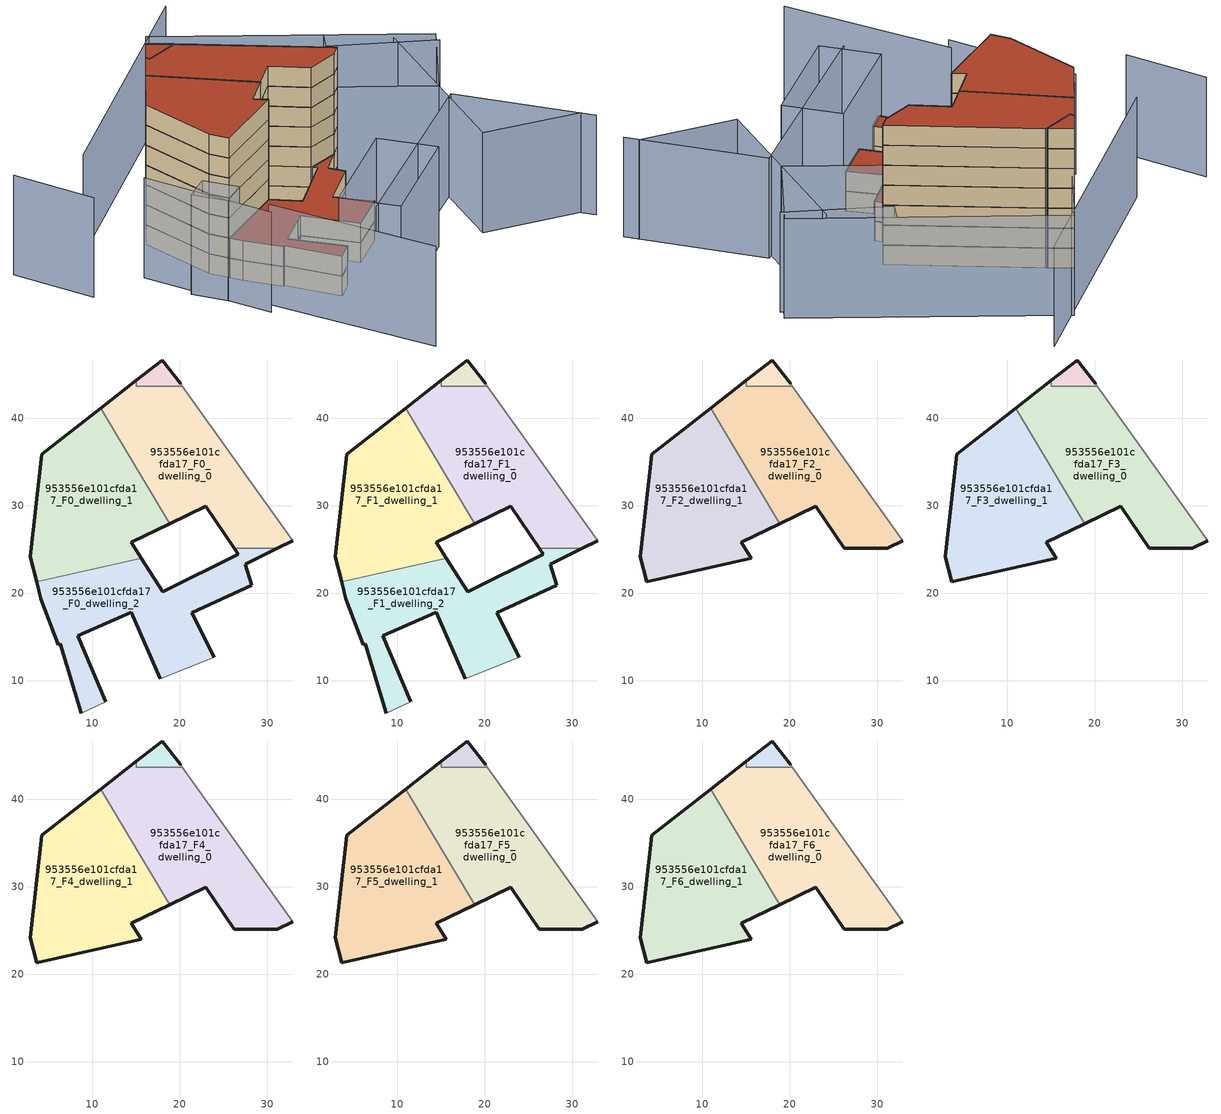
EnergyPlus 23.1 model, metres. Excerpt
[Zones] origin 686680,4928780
953556e101cfda17_F0_dwelling_0
 floor ground (EU_floor_Construction): 32.91,26 20.27,43.66 14.99,43.66 14.99,44.3 10.95,41.13 18.86,27.94 22.94,29.93 26.2,25.12 31.15,25.12 z0
 wall outside (EU_wall_Construction): 32.91,26 31.15,25.12 / 26.2,25.12 22.94,29.93 18.86,27.94 / 10.95,41.13 14.99,44.3 z0:3
 wall adiabatic (EU_wall_Construction): 20.27,43.66 32.91,26 z0:3
 wall to 953556e101cfda17_F0_circulation (EU_wall_Construction): 14.99,44.3 14.99,43.66 20.27,43.66 z0:3
 wall to 953556e101cfda17_F0_dwelling_2 (EU_wall_Construction): 31.15,25.12 26.2,25.12 z0:3
 wall to 953556e101cfda17_F0_dwelling_1 (EU_wall_Construction): 18.86,27.94 10.95,41.13 z0:3
953556e101cfda17_F0_dwelling_1
 floor ground (EU_floor_Construction): 15.59,24.01 14.46,25.8 18.86,27.94 10.95,41.13 4.25,35.87 2.89,24.17 3.63,21.33 z0
 wall outside (EU_wall_Construction): 18.86,27.94 14.46,25.8 15.59,24.01 / 3.63,21.33 2.89,24.17 4.25,35.87 10.95,41.13 z0:3
 wall to 953556e101cfda17_F0_dwelling_2 (EU_wall_Construction): 15.59,24.01 3.63,21.33 z0:3
953556e101cfda17_F0_dwelling_2
 floor ground (EU_floor_Construction): 23.91,12.69 21.38,17.74 28.21,20.92 27.44,23.29 31.15,25.12 26.2,25.12 26.66,24.45 18.02,20.17 15.59,24.01 3.63,21.33 4.13,19.38 6.11,14.1 6.34,14.21 8.72,6.31 11.55,7.57 8.31,15.11 13.4,17.37 14.42,17.83 17.74,10.23 z0
 wall outside (EU_wall_Construction): 15.59,24.01 18.02,20.17 26.66,24.45 26.2,25.12 / 31.15,25.12 27.44,23.29 28.21,20.92 21.38,17.74 23.91,12.69 / 17.74,10.23 14.42,17.83 13.4,17.37 8.31,15.11 11.55,7.57 / 8.72,6.31 6.34,14.21 6.11,14.1 4.13,19.38 3.63,21.33 z0:3
 wall adiabatic (EU_wall_Construction): 23.91,12.69 17.74,10.23 / 11.55,7.57 8.72,6.31 z0:3
953556e101cfda17_F0_circulation
 floor ground (EU_floor_Construction): 20.27,43.66 20.07,43.94 17.96,46.63 14.99,44.3 14.99,43.66 z0
 wall outside (EU_wall_Construction): 14.99,44.3 17.96,46.63 20.07,43.94 z0:3
 wall adiabatic (EU_wall_Construction): 20.07,43.94 20.27,43.66 z0:3
953556e101cfda17_F1_dwelling_0
 floor to 953556e101cfda17_F0_dwelling_0 (EU_floor_Construction): 32.91,26 20.27,43.66 14.99,43.66 14.99,44.3 10.95,41.13 18.86,27.94 22.94,29.93 26.2,25.12 31.15,25.12 z3
 wall outside (EU_wall_Construction): 32.91,26 31.15,25.12 / 26.2,25.12 22.94,29.93 18.86,27.94 / 10.95,41.13 14.99,44.3 z3:6
 wall adiabatic (EU_wall_Construction): 20.27,43.66 32.91,26 z3:6
 wall to 953556e101cfda17_F1_circulation (EU_wall_Construction): 14.99,44.3 14.99,43.66 20.27,43.66 z3:6
 wall to 953556e101cfda17_F1_dwelling_2 (EU_wall_Construction): 31.15,25.12 26.2,25.12 z3:6
 wall to 953556e101cfda17_F1_dwelling_1 (EU_wall_Construction): 18.86,27.94 10.95,41.13 z3:6
953556e101cfda17_F1_dwelling_1
 floor to 953556e101cfda17_F0_dwelling_1 (EU_floor_Construction): 15.59,24.01 14.46,25.8 18.86,27.94 10.95,41.13 4.25,35.87 2.89,24.17 3.63,21.33 z3
 wall outside (EU_wall_Construction): 18.86,27.94 14.46,25.8 15.59,24.01 / 3.63,21.33 2.89,24.17 4.25,35.87 10.95,41.13 z3:6
 wall to 953556e101cfda17_F1_dwelling_2 (EU_wall_Construction): 15.59,24.01 3.63,21.33 z3:6
953556e101cfda17_F1_dwelling_2
 floor to 953556e101cfda17_F0_dwelling_2 (EU_floor_Construction): 23.91,12.69 21.38,17.74 28.21,20.92 27.44,23.29 31.15,25.12 26.2,25.12 26.66,24.45 18.02,20.17 15.59,24.01 3.63,21.33 4.13,19.38 6.11,14.1 6.34,14.21 8.72,6.31 11.55,7.57 8.31,15.11 13.4,17.37 14.42,17.83 17.74,10.23 z3
 wall outside (EU_wall_Construction): 15.59,24.01 18.02,20.17 26.66,24.45 26.2,25.12 / 31.15,25.12 27.44,23.29 28.21,20.92 21.38,17.74 23.91,12.69 / 17.74,10.23 14.42,17.83 13.4,17.37 8.31,15.11 11.55,7.57 / 8.72,6.31 6.34,14.21 6.11,14.1 4.13,19.38 3.63,21.33 z3:6
 wall adiabatic (EU_wall_Construction): 23.91,12.69 17.74,10.23 / 11.55,7.57 8.72,6.31 z3:6
 roof outside (EU_roof_Construction): 31.15,25.12 27.44,23.29 28.21,20.92 21.38,17.74 23.91,12.69 17.74,10.23 14.42,17.83 13.4,17.37 8.31,15.11 11.55,7.57 8.72,6.31 6.34,14.21 6.11,14.1 4.13,19.38 3.63,21.33 15.59,24.01 18.02,20.17 26.66,24.45 26.2,25.12 z6
953556e101cfda17_F1_circulation
 floor to 953556e101cfda17_F0_circulation (EU_floor_Construction): 20.27,43.66 20.07,43.94 17.96,46.63 14.99,44.3 14.99,43.66 z3
 wall outside (EU_wall_Construction): 14.99,44.3 17.96,46.63 20.07,43.94 z3:6
 wall adiabatic (EU_wall_Construction): 20.07,43.94 20.27,43.66 z3:6
953556e101cfda17_F2_dwelling_0
 floor to 953556e101cfda17_F1_dwelling_0 (EU_floor_Construction): 32.91,26 20.27,43.66 14.99,43.66 14.99,44.3 10.95,41.13 18.86,27.94 22.94,29.93 26.2,25.12 31.15,25.12 z6
 wall outside (EU_wall_Construction): 32.91,26 31.15,25.12 26.2,25.12 22.94,29.93 18.86,27.94 / 10.95,41.13 14.99,44.3 z6:9
 wall adiabatic (EU_wall_Construction): 20.27,43.66 32.91,26 z6:9
 wall to 953556e101cfda17_F2_circulation (EU_wall_Construction): 14.99,44.3 14.99,43.66 20.27,43.66 z6:9
 wall to 953556e101cfda17_F2_dwelling_1 (EU_wall_Construction): 18.86,27.94 10.95,41.13 z6:9
953556e101cfda17_F2_dwelling_1
 floor to 953556e101cfda17_F1_dwelling_1 (EU_floor_Construction): 15.59,24.01 14.46,25.8 18.86,27.94 10.95,41.13 4.25,35.87 2.89,24.17 3.63,21.33 z6
 wall outside (EU_wall_Construction): 18.86,27.94 14.46,25.8 15.59,24.01 3.63,21.33 2.89,24.17 4.25,35.87 10.95,41.13 z6:9
953556e101cfda17_F2_circulation
 floor to 953556e101cfda17_F1_circulation (EU_floor_Construction): 20.27,43.66 20.07,43.94 17.96,46.63 14.99,44.3 14.99,43.66 z6
 wall outside (EU_wall_Construction): 14.99,44.3 17.96,46.63 20.07,43.94 z6:9
 wall adiabatic (EU_wall_Construction): 20.07,43.94 20.27,43.66 z6:9
953556e101cfda17_F3_dwelling_0
 floor to 953556e101cfda17_F2_dwelling_0 (EU_floor_Construction): 32.91,26 20.27,43.66 14.99,43.66 14.99,44.3 10.95,41.13 18.86,27.94 22.94,29.93 26.2,25.12 31.15,25.12 z9
 wall outside (EU_wall_Construction): 32.91,26 31.15,25.12 26.2,25.12 22.94,29.93 18.86,27.94 / 10.95,41.13 14.99,44.3 z9:12
 wall adiabatic (EU_wall_Construction): 20.27,43.66 32.91,26 z9:12
 wall to 953556e101cfda17_F3_circulation (EU_wall_Construction): 14.99,44.3 14.99,43.66 20.27,43.66 z9:12
 wall to 953556e101cfda17_F3_dwelling_1 (EU_wall_Construction): 18.86,27.94 10.95,41.13 z9:12
953556e101cfda17_F3_dwelling_1
 floor to 953556e101cfda17_F2_dwelling_1 (EU_floor_Construction): 15.59,24.01 14.46,25.8 18.86,27.94 10.95,41.13 4.25,35.87 2.89,24.17 3.63,21.33 z9
 wall outside (EU_wall_Construction): 18.86,27.94 14.46,25.8 15.59,24.01 3.63,21.33 2.89,24.17 4.25,35.87 10.95,41.13 z9:12
953556e101cfda17_F3_circulation
 floor to 953556e101cfda17_F2_circulation (EU_floor_Construction): 20.27,43.66 20.07,43.94 17.96,46.63 14.99,44.3 14.99,43.66 z9
 wall outside (EU_wall_Construction): 14.99,44.3 17.96,46.63 20.07,43.94 z9:12
 wall adiabatic (EU_wall_Construction): 20.07,43.94 20.27,43.66 z9:12
953556e101cfda17_F4_dwelling_0
 floor to 953556e101cfda17_F3_dwelling_0 (EU_floor_Construction): 32.91,26 20.27,43.66 14.99,43.66 14.99,44.3 10.95,41.13 18.86,27.94 22.94,29.93 26.2,25.12 31.15,25.12 z12
 wall outside (EU_wall_Construction): 32.91,26 31.15,25.12 26.2,25.12 22.94,29.93 18.86,27.94 / 10.95,41.13 14.99,44.3 z12:15
 wall adiabatic (EU_wall_Construction): 20.27,43.66 32.91,26 z12:15
 wall to 953556e101cfda17_F4_circulation (EU_wall_Construction): 14.99,44.3 14.99,43.66 20.27,43.66 z12:15
 wall to 953556e101cfda17_F4_dwelling_1 (EU_wall_Construction): 18.86,27.94 10.95,41.13 z12:15
953556e101cfda17_F4_dwelling_1
 floor to 953556e101cfda17_F3_dwelling_1 (EU_floor_Construction): 15.59,24.01 14.46,25.8 18.86,27.94 10.95,41.13 4.25,35.87 2.89,24.17 3.63,21.33 z12
 wall outside (EU_wall_Construction): 18.86,27.94 14.46,25.8 15.59,24.01 3.63,21.33 2.89,24.17 4.25,35.87 10.95,41.13 z12:15
953556e101cfda17_F4_circulation
 floor to 953556e101cfda17_F3_circulation (EU_floor_Construction): 20.27,43.66 20.07,43.94 17.96,46.63 14.99,44.3 14.99,43.66 z12
 wall outside (EU_wall_Construction): 14.99,44.3 17.96,46.63 20.07,43.94 z12:15
 wall adiabatic (EU_wall_Construction): 20.07,43.94 20.27,43.66 z12:15
953556e101cfda17_F5_dwelling_0
 floor to 953556e101cfda17_F4_dwelling_0 (EU_floor_Construction): 32.91,26 20.27,43.66 14.99,43.66 14.99,44.3 10.95,41.13 18.86,27.94 22.94,29.93 26.2,25.12 31.15,25.12 z15
 wall outside (EU_wall_Construction): 32.91,26 31.15,25.12 26.2,25.12 22.94,29.93 18.86,27.94 / 10.95,41.13 14.99,44.3 z15:18
 wall adiabatic (EU_wall_Construction): 20.27,43.66 32.91,26 z15:18
 wall to 953556e101cfda17_F5_circulation (EU_wall_Construction): 14.99,44.3 14.99,43.66 20.27,43.66 z15:18
 wall to 953556e101cfda17_F5_dwelling_1 (EU_wall_Construction): 18.86,27.94 10.95,41.13 z15:18
953556e101cfda17_F5_dwelling_1
 floor to 953556e101cfda17_F4_dwelling_1 (EU_floor_Construction): 15.59,24.01 14.46,25.8 18.86,27.94 10.95,41.13 4.25,35.87 2.89,24.17 3.63,21.33 z15
 wall outside (EU_wall_Construction): 18.86,27.94 14.46,25.8 15.59,24.01 3.63,21.33 2.89,24.17 4.25,35.87 10.95,41.13 z15:18
953556e101cfda17_F5_circulation
 floor to 953556e101cfda17_F4_circulation (EU_floor_Construction): 20.27,43.66 20.07,43.94 17.96,46.63 14.99,44.3 14.99,43.66 z15
 wall outside (EU_wall_Construction): 14.99,44.3 17.96,46.63 20.07,43.94 z15:18
 wall adiabatic (EU_wall_Construction): 20.07,43.94 20.27,43.66 z15:18
953556e101cfda17_F6_dwelling_0
 floor to 953556e101cfda17_F5_dwelling_0 (EU_floor_Construction): 32.91,26 20.27,43.66 14.99,43.66 14.99,44.3 10.95,41.13 18.86,27.94 22.94,29.93 26.2,25.12 31.15,25.12 z18
 wall outside (EU_wall_Construction): 32.91,26 31.15,25.12 26.2,25.12 22.94,29.93 18.86,27.94 / 10.95,41.13 14.99,44.3 z18:21
 wall adiabatic (EU_wall_Construction): 20.27,43.66 32.91,26 z18:21
 wall to 953556e101cfda17_F6_circulation (EU_wall_Construction): 14.99,44.3 14.99,43.66 20.27,43.66 z18:21
 wall to 953556e101cfda17_F6_dwelling_1 (EU_wall_Construction): 18.86,27.94 10.95,41.13 z18:21
 roof outside (EU_roof_Construction): 20.27,43.66 32.91,26 31.15,25.12 26.2,25.12 22.94,29.93 18.86,27.94 10.95,41.13 14.99,44.3 14.99,43.66 z21
953556e101cfda17_F6_dwelling_1
 floor to 953556e101cfda17_F5_dwelling_1 (EU_floor_Construction): 15.59,24.01 14.46,25.8 18.86,27.94 10.95,41.13 4.25,35.87 2.89,24.17 3.63,21.33 z18
 wall outside (EU_wall_Construction): 18.86,27.94 14.46,25.8 15.59,24.01 3.63,21.33 2.89,24.17 4.25,35.87 10.95,41.13 z18:21
 roof outside (EU_roof_Construction): 10.95,41.13 18.86,27.94 14.46,25.8 15.59,24.01 3.63,21.33 2.89,24.17 4.25,35.87 z21
953556e101cfda17_F6_circulation
 floor to 953556e101cfda17_F5_circulation (EU_floor_Construction): 20.27,43.66 20.07,43.94 17.96,46.63 14.99,44.3 14.99,43.66 z18
 wall outside (EU_wall_Construction): 14.99,44.3 17.96,46.63 20.07,43.94 z18:21
 wall adiabatic (EU_wall_Construction): 20.07,43.94 20.27,43.66 z18:21
 roof outside (EU_roof_Construction): 17.96,46.63 20.07,43.94 20.27,43.66 14.99,43.66 14.99,44.3 z21
shading: 9.26,0.99 40.64,12.9 / 40.64,12.9 47.83,-6.04 / 47.06,-4.02 34.53,2.74 / 34.53,2.74 48.54,28.68 / 51.86,23.47 41.16,34.35 / 41.16,34.35 43.45,36.6 / 37.05,58.15 -3.1,40.73 / 1.01,12.64 5.27,-12.22 / -3.27,30.33 -0.61,10.94 / -13.29,44.5 -11.84,32.19 / 8.17,6.42 24.57,12.95 / 24.57,12.95 27.78,4.91 / 27.78,4.91 11.38,-1.63 / 11.38,-1.63 8.17,6.42 / 2.54,18.85 -1.52,17.5 / -1.52,17.5 -3.17,22.43 / -3.17,22.43 0.89,23.79 / 0.89,23.79 2.54,18.85 / 41.46,15.57 17,45.41 / 17,45.41 28.5,54.84 / 28.5,54.84 52.96,25 / 52.96,25 41.46,15.57 z0:15
[Building]
EU S2 Campaign: North Axis=0; Terrain=City; Solar Distribution=FullExterior
[Site:Location]
Bologna: Latitude=44.5; Longitude=11.25; Time Zone=1; Elevation=37
[SizingPeriod:WeatherFileDays]
AnnualSizingPeriod: Begin Month=1; Begin Day of Month=1; End Month=12; End Day of Month=31; Day of Week for Start Day=Monday; Use Weather File Daylight Saving Period=No; Use Weather File Rain and Snow Indicators=No
[MATERIAL]
EU_InternalMass_Material: Roughness=MediumRough; Thickness=0.1; Conductivity=1; Density=1800; Specific Heat=900; Thermal Absorptance=0.9; Solar Absorptance=0.7; Visible Absorptance=0.7
[MATERIAL:NOMASS] Roughness=MediumRough; Thermal Absorptance=0.9; Solar Absorptance=0.7; Visible Absorptance=0.7
Name | Thermal Resistance
EU_wall_NoMass | 0.905828
EU_roof_NoMass | 0.37593
EU_floor_NoMass | 0.67114
[CONSTRUCTION]
EU_wall_Construction: EU_wall_NoMass
EU_roof_Construction: EU_roof_NoMass
EU_floor_Construction: EU_floor_NoMass
EU_InternalMass_Construction: EU_InternalMass_Material
[ZONE] Type=1; Multiplier=1; Ceiling Height=autocalculate; Floor Area=autocalculate; Part of Total Floor Area=Yes
Name | Volume
953556e101cfda17_F0_dwelling_0; 953556e101cfda17_F1_dwelling_0; 953556e101cfda17_F2_dwelling_0; 953556e101cfda17_F3_dwelling_0; 953556e101cfda17_F4_dwelling_0; 953556e101cfda17_F5_dwelling_0; 953556e101cfda17_F6_dwelling_0 | 579.002
953556e101cfda17_F0_dwelling_1; 953556e101cfda17_F1_dwelling_1; 953556e101cfda17_F2_dwelling_1; 953556e101cfda17_F3_dwelling_1; 953556e101cfda17_F4_dwelling_1; 953556e101cfda17_F5_dwelling_1; 953556e101cfda17_F6_dwelling_1 | 581.618
953556e101cfda17_F0_dwelling_2; 953556e101cfda17_F1_dwelling_2 | 577.239
953556e101cfda17_F0_circulation; 953556e101cfda17_F1_circulation; 953556e101cfda17_F2_circulation; 953556e101cfda17_F3_circulation; 953556e101cfda17_F4_circulation; 953556e101cfda17_F5_circulation; 953556e101cfda17_F6_circulation | 26.4485
[INTERNALMASS] Construction=EU_InternalMass_Construction
Name | Zone or ZoneList | Surface Area
953556e101cfda17_F0_dwelling_0_EU_InternalMass | 953556e101cfda17_F0_dwelling_0 | 193.002
953556e101cfda17_F0_dwelling_1_EU_InternalMass | 953556e101cfda17_F0_dwelling_1 | 193.874
953556e101cfda17_F0_dwelling_2_EU_InternalMass | 953556e101cfda17_F0_dwelling_2 | 192.41
953556e101cfda17_F1_dwelling_0_EU_InternalMass | 953556e101cfda17_F1_dwelling_0 | 193.002
953556e101cfda17_F1_dwelling_1_EU_InternalMass | 953556e101cfda17_F1_dwelling_1 | 193.874
953556e101cfda17_F1_dwelling_2_EU_InternalMass | 953556e101cfda17_F1_dwelling_2 | 192.41
953556e101cfda17_F2_dwelling_0_EU_InternalMass | 953556e101cfda17_F2_dwelling_0 | 266.825
953556e101cfda17_F2_dwelling_1_EU_InternalMass | 953556e101cfda17_F2_dwelling_1 | 266.825
953556e101cfda17_F3_dwelling_0_EU_InternalMass | 953556e101cfda17_F3_dwelling_0 | 266.825
953556e101cfda17_F3_dwelling_1_EU_InternalMass | 953556e101cfda17_F3_dwelling_1 | 266.825
953556e101cfda17_F4_dwelling_0_EU_InternalMass | 953556e101cfda17_F4_dwelling_0 | 266.825
953556e101cfda17_F4_dwelling_1_EU_InternalMass | 953556e101cfda17_F4_dwelling_1 | 266.825
953556e101cfda17_F5_dwelling_0_EU_InternalMass | 953556e101cfda17_F5_dwelling_0 | 266.825
953556e101cfda17_F5_dwelling_1_EU_InternalMass | 953556e101cfda17_F5_dwelling_1 | 266.825
953556e101cfda17_F6_dwelling_0_EU_InternalMass | 953556e101cfda17_F6_dwelling_0 | 266.825
953556e101cfda17_F6_dwelling_1_EU_InternalMass | 953556e101cfda17_F6_dwelling_1 | 266.825
[OTHEREQUIPMENT] Fuel Type=Electricity; Design Level Calculation Method=Watts/Area; Power per Zone Floor Area=1; Fraction Latent=0; Fraction Radiant=0; Fraction Lost=0; Carbon Dioxide Generation Rate=0; EndUse Subcategory=EU_Step8_InternalGains
Name | Zone or ZoneList or Space or SpaceList | Schedule
EU_Step8_InternalGain_953556e101cfda17_F0_dwelling_0_f000 | 953556e101cfda17_F0_dwelling_0 | EU_Step8_GainSchedule_953556e101cfda17_F0_dwelling_0_f000
EU_Step8_InternalGain_953556e101cfda17_F0_dwelling_1_f000 | 953556e101cfda17_F0_dwelling_1 | EU_Step8_GainSchedule_953556e101cfda17_F0_dwelling_1_f000
EU_Step8_InternalGain_953556e101cfda17_F0_dwelling_2_f000 | 953556e101cfda17_F0_dwelling_2 | EU_Step8_GainSchedule_953556e101cfda17_F0_dwelling_2_f000
EU_Step8_InternalGain_953556e101cfda17_F1_dwelling_0_f000 | 953556e101cfda17_F1_dwelling_0 | EU_Step8_GainSchedule_953556e101cfda17_F1_dwelling_0_f000
EU_Step8_InternalGain_953556e101cfda17_F1_dwelling_1_f000 | 953556e101cfda17_F1_dwelling_1 | EU_Step8_GainSchedule_953556e101cfda17_F1_dwelling_1_f000
EU_Step8_InternalGain_953556e101cfda17_F1_dwelling_2_f000 | 953556e101cfda17_F1_dwelling_2 | EU_Step8_GainSchedule_953556e101cfda17_F1_dwelling_2_f000
EU_Step8_InternalGain_953556e101cfda17_F2_dwelling_0_f000 | 953556e101cfda17_F2_dwelling_0 | EU_Step8_GainSchedule_953556e101cfda17_F2_dwelling_0_f000
EU_Step8_InternalGain_953556e101cfda17_F2_dwelling_1_f000 | 953556e101cfda17_F2_dwelling_1 | EU_Step8_GainSchedule_953556e101cfda17_F2_dwelling_1_f000
EU_Step8_InternalGain_953556e101cfda17_F3_dwelling_0_f000 | 953556e101cfda17_F3_dwelling_0 | EU_Step8_GainSchedule_953556e101cfda17_F3_dwelling_0_f000
EU_Step8_InternalGain_953556e101cfda17_F3_dwelling_1_f000 | 953556e101cfda17_F3_dwelling_1 | EU_Step8_GainSchedule_953556e101cfda17_F3_dwelling_1_f000
EU_Step8_InternalGain_953556e101cfda17_F4_dwelling_0_f000 | 953556e101cfda17_F4_dwelling_0 | EU_Step8_GainSchedule_953556e101cfda17_F4_dwelling_0_f000
EU_Step8_InternalGain_953556e101cfda17_F4_dwelling_1_f000 | 953556e101cfda17_F4_dwelling_1 | EU_Step8_GainSchedule_953556e101cfda17_F4_dwelling_1_f000
EU_Step8_InternalGain_953556e101cfda17_F5_dwelling_0_f000 | 953556e101cfda17_F5_dwelling_0 | EU_Step8_GainSchedule_953556e101cfda17_F5_dwelling_0_f000
EU_Step8_InternalGain_953556e101cfda17_F5_dwelling_1_f000 | 953556e101cfda17_F5_dwelling_1 | EU_Step8_GainSchedule_953556e101cfda17_F5_dwelling_1_f000
EU_Step8_InternalGain_953556e101cfda17_F6_dwelling_0_f000 | 953556e101cfda17_F6_dwelling_0 | EU_Step8_GainSchedule_953556e101cfda17_F6_dwelling_0_f000
EU_Step8_InternalGain_953556e101cfda17_F6_dwelling_1_f000 | 953556e101cfda17_F6_dwelling_1 | EU_Step8_GainSchedule_953556e101cfda17_F6_dwelling_1_f000
[ZONEINFILTRATION:DESIGNFLOWRATE] Schedule=EU_AlwaysOn; Design Flow Rate Calculation Method=Flow/Area; Flow Rate per Floor Area=0.0005; Constant Term Coefficient=1; Temperature Term Coefficient=0; Velocity Term Coefficient=0; Velocity Squared Term Coefficient=0
Name | Zone or ZoneList or Space or SpaceList
EU_Circulation_Infiltration_953556e101cfda17_F0_circulation | 953556e101cfda17_F0_circulation
EU_Circulation_Infiltration_953556e101cfda17_F1_circulation | 953556e101cfda17_F1_circulation
EU_Circulation_Infiltration_953556e101cfda17_F2_circulation | 953556e101cfda17_F2_circulation
EU_Circulation_Infiltration_953556e101cfda17_F3_circulation | 953556e101cfda17_F3_circulation
EU_Circulation_Infiltration_953556e101cfda17_F4_circulation | 953556e101cfda17_F4_circulation
EU_Circulation_Infiltration_953556e101cfda17_F5_circulation | 953556e101cfda17_F5_circulation
EU_Circulation_Infiltration_953556e101cfda17_F6_circulation | 953556e101cfda17_F6_circulation
[ZONEVENTILATION:DESIGNFLOWRATE] Schedule=EU_AlwaysOn; Design Flow Rate Calculation Method=AirChanges/Hour; Air Changes per Hour=0.73129; Ventilation Type=Natural; Fan Pressure Rise=0; Fan Total Efficiency=1; Constant Term Coefficient=1; Temperature Term Coefficient=0; Velocity Term Coefficient=0; Velocity Squared Term Coefficient=0; Minimum Indoor Temperature=-100; Maximum Indoor Temperature=100; Delta Temperature=-100; Minimum Outdoor Temperature=-100; Maximum Outdoor Temperature=100; Maximum Wind Speed=40
Name | Zone or ZoneList or Space or SpaceList
EU_ConstantAir_953556e101cfda17_F0_dwelling_0 | 953556e101cfda17_F0_dwelling_0
EU_ConstantAir_953556e101cfda17_F0_dwelling_1 | 953556e101cfda17_F0_dwelling_1
EU_ConstantAir_953556e101cfda17_F0_dwelling_2 | 953556e101cfda17_F0_dwelling_2
EU_ConstantAir_953556e101cfda17_F1_dwelling_0 | 953556e101cfda17_F1_dwelling_0
EU_ConstantAir_953556e101cfda17_F1_dwelling_1 | 953556e101cfda17_F1_dwelling_1
EU_ConstantAir_953556e101cfda17_F1_dwelling_2 | 953556e101cfda17_F1_dwelling_2
EU_ConstantAir_953556e101cfda17_F2_dwelling_0 | 953556e101cfda17_F2_dwelling_0
EU_ConstantAir_953556e101cfda17_F2_dwelling_1 | 953556e101cfda17_F2_dwelling_1
EU_ConstantAir_953556e101cfda17_F3_dwelling_0 | 953556e101cfda17_F3_dwelling_0
EU_ConstantAir_953556e101cfda17_F3_dwelling_1 | 953556e101cfda17_F3_dwelling_1
EU_ConstantAir_953556e101cfda17_F4_dwelling_0 | 953556e101cfda17_F4_dwelling_0
EU_ConstantAir_953556e101cfda17_F4_dwelling_1 | 953556e101cfda17_F4_dwelling_1
EU_ConstantAir_953556e101cfda17_F5_dwelling_0 | 953556e101cfda17_F5_dwelling_0
EU_ConstantAir_953556e101cfda17_F5_dwelling_1 | 953556e101cfda17_F5_dwelling_1
EU_ConstantAir_953556e101cfda17_F6_dwelling_0 | 953556e101cfda17_F6_dwelling_0
EU_ConstantAir_953556e101cfda17_F6_dwelling_1 | 953556e101cfda17_F6_dwelling_1
[HVACTEMPLATE:THERMOSTAT] Constant Heating Setpoint=20; Constant Cooling Setpoint=50
EU_HeatOnly_953556e101cfda17_F0_dwelling_0; EU_HeatOnly_953556e101cfda17_F0_dwelling_1; EU_HeatOnly_953556e101cfda17_F0_dwelling_2; EU_HeatOnly_953556e101cfda17_F1_dwelling_0; EU_HeatOnly_953556e101cfda17_F1_dwelling_1; EU_HeatOnly_953556e101cfda17_F1_dwelling_2; EU_HeatOnly_953556e101cfda17_F2_dwelling_0; EU_HeatOnly_953556e101cfda17_F2_dwelling_1; EU_HeatOnly_953556e101cfda17_F3_dwelling_0; EU_HeatOnly_953556e101cfda17_F3_dwelling_1; EU_HeatOnly_953556e101cfda17_F4_dwelling_0; EU_HeatOnly_953556e101cfda17_F4_dwelling_1; EU_HeatOnly_953556e101cfda17_F5_dwelling_0; EU_HeatOnly_953556e101cfda17_F5_dwelling_1; EU_HeatOnly_953556e101cfda17_F6_dwelling_0; EU_HeatOnly_953556e101cfda17_F6_dwelling_1
[HVACTEMPLATE:ZONE:IDEALLOADSAIRSYSTEM] System Availability Schedule=EU_AlwaysOn; Maximum Heating Supply Air Temperature=50; Minimum Cooling Supply Air Temperature=13; Maximum Heating Supply Air Humidity Ratio=0.0156; Minimum Cooling Supply Air Humidity Ratio=0.0077; Heating Limit=NoLimit; Cooling Limit=NoLimit; Heating Availability Schedule=EU_AlwaysOn; Cooling Availability Schedule=EU_CoolingOff; Dehumidification Control Type=ConstantSensibleHeatRatio; Cooling Sensible Heat Ratio=0.7; Dehumidification Setpoint=60; Humidification Control Type=None; Humidification Setpoint=30; Outdoor Air Method=None; Outdoor Air Flow Rate per Person=0.00944; Outdoor Air Flow Rate per Zone Floor Area=0; Outdoor Air Flow Rate per Zone=0; Demand Controlled Ventilation Type=None; Outdoor Air Economizer Type=NoEconomizer; Heat Recovery Type=None; Sensible Heat Recovery Effectiveness=0.7; Latent Heat Recovery Effectiveness=0.65
Name | Template Thermostat
953556e101cfda17_F0_dwelling_0 | EU_HeatOnly_953556e101cfda17_F0_dwelling_0
953556e101cfda17_F0_dwelling_1 | EU_HeatOnly_953556e101cfda17_F0_dwelling_1
953556e101cfda17_F0_dwelling_2 | EU_HeatOnly_953556e101cfda17_F0_dwelling_2
953556e101cfda17_F1_dwelling_0 | EU_HeatOnly_953556e101cfda17_F1_dwelling_0
953556e101cfda17_F1_dwelling_1 | EU_HeatOnly_953556e101cfda17_F1_dwelling_1
953556e101cfda17_F1_dwelling_2 | EU_HeatOnly_953556e101cfda17_F1_dwelling_2
953556e101cfda17_F2_dwelling_0 | EU_HeatOnly_953556e101cfda17_F2_dwelling_0
953556e101cfda17_F2_dwelling_1 | EU_HeatOnly_953556e101cfda17_F2_dwelling_1
953556e101cfda17_F3_dwelling_0 | EU_HeatOnly_953556e101cfda17_F3_dwelling_0
953556e101cfda17_F3_dwelling_1 | EU_HeatOnly_953556e101cfda17_F3_dwelling_1
953556e101cfda17_F4_dwelling_0 | EU_HeatOnly_953556e101cfda17_F4_dwelling_0
953556e101cfda17_F4_dwelling_1 | EU_HeatOnly_953556e101cfda17_F4_dwelling_1
953556e101cfda17_F5_dwelling_0 | EU_HeatOnly_953556e101cfda17_F5_dwelling_0
953556e101cfda17_F5_dwelling_1 | EU_HeatOnly_953556e101cfda17_F5_dwelling_1
953556e101cfda17_F6_dwelling_0 | EU_HeatOnly_953556e101cfda17_F6_dwelling_0
953556e101cfda17_F6_dwelling_1 | EU_HeatOnly_953556e101cfda17_F6_dwelling_1
[SIZING:ZONE] Zone Cooling Design Supply Air Temperature Input Method=SupplyAirTemperature; Zone Cooling Design Supply Air Temperature=13; Zone Heating Design Supply Air Temperature Input Method=SupplyAirTemperature; Zone Heating Design Supply Air Temperature=50; Zone Cooling Design Supply Air Humidity Ratio=0.008; Zone Heating Design Supply Air Humidity Ratio=0.008; Cooling Design Air Flow Method=DesignDay; Cooling Design Air Flow Rate=0; Cooling Minimum Air Flow per Zone Floor Area=0.000762; Cooling Minimum Air Flow=0; Cooling Minimum Air Flow Fraction=0.2; Heating Design Air Flow Method=DesignDay; Heating Design Air Flow Rate=0; Heating Maximum Air Flow per Zone Floor Area=0.002032; Heating Maximum Air Flow=0.141576; Heating Maximum Air Flow Fraction=0.3; Account for Dedicated Outdoor Air System=No; Dedicated Outdoor Air System Control Strategy=NeutralSupplyAir; Dedicated Outdoor Air Low Setpoint Temperature for Design=autosize; Dedicated Outdoor Air High Setpoint Temperature for Design=autosize; Zone Load Sizing Method=Sensible Load Only No Latent Load; Zone Latent Cooling Design Supply Air Humidity Ratio Input Method=HumidityRatioDifference; Zone Cooling Design Supply Air Humidity Ratio Difference=0.005; Zone Latent Heating Design Supply Air Humidity Ratio Input Method=HumidityRatioDifference; Zone Humidification Design Supply Air Humidity Ratio Difference=0.005
953556e101cfda17_F0_dwelling_0; 953556e101cfda17_F0_dwelling_1; 953556e101cfda17_F0_dwelling_2; 953556e101cfda17_F1_dwelling_0; 953556e101cfda17_F1_dwelling_1; 953556e101cfda17_F1_dwelling_2; 953556e101cfda17_F2_dwelling_0; 953556e101cfda17_F2_dwelling_1; 953556e101cfda17_F3_dwelling_0; 953556e101cfda17_F3_dwelling_1; 953556e101cfda17_F4_dwelling_0; 953556e101cfda17_F4_dwelling_1; 953556e101cfda17_F5_dwelling_0; 953556e101cfda17_F5_dwelling_1; 953556e101cfda17_F6_dwelling_0; 953556e101cfda17_F6_dwelling_1
[SCHEDULE:CONSTANT]
Name | Hourly Value
EU_AlwaysOn | 1
EU_CoolingOff | 0
[SCHEDULE:FILE] Column Number=1; Rows to Skip at Top=0; Number of Hours of Data=8760; Column Separator=Comma; Interpolate to Timestep=No; Minutes per Item=60; Adjust Schedule for Daylight Savings=Yes
Name | File
EU_Step8_GainSchedule_953556e101cfda17_F0_dwelling_0_f000 | ../../schedules/953556e101cfda17/953556e101cfda17_F0_dwelling_0_f000_gain.csv
EU_Step8_GainSchedule_953556e101cfda17_F0_dwelling_1_f000 | ../../schedules/953556e101cfda17/953556e101cfda17_F0_dwelling_1_f000_gain.csv
EU_Step8_GainSchedule_953556e101cfda17_F0_dwelling_2_f000 | ../../schedules/953556e101cfda17/953556e101cfda17_F0_dwelling_2_f000_gain.csv
EU_Step8_GainSchedule_953556e101cfda17_F1_dwelling_0_f000 | ../../schedules/953556e101cfda17/953556e101cfda17_F1_dwelling_0_f000_gain.csv
EU_Step8_GainSchedule_953556e101cfda17_F1_dwelling_1_f000 | ../../schedules/953556e101cfda17/953556e101cfda17_F1_dwelling_1_f000_gain.csv
EU_Step8_GainSchedule_953556e101cfda17_F1_dwelling_2_f000 | ../../schedules/953556e101cfda17/953556e101cfda17_F1_dwelling_2_f000_gain.csv
EU_Step8_GainSchedule_953556e101cfda17_F2_dwelling_0_f000 | ../../schedules/953556e101cfda17/953556e101cfda17_F2_dwelling_0_f000_gain.csv
EU_Step8_GainSchedule_953556e101cfda17_F2_dwelling_1_f000 | ../../schedules/953556e101cfda17/953556e101cfda17_F2_dwelling_1_f000_gain.csv
EU_Step8_GainSchedule_953556e101cfda17_F3_dwelling_0_f000 | ../../schedules/953556e101cfda17/953556e101cfda17_F3_dwelling_0_f000_gain.csv
EU_Step8_GainSchedule_953556e101cfda17_F3_dwelling_1_f000 | ../../schedules/953556e101cfda17/953556e101cfda17_F3_dwelling_1_f000_gain.csv
EU_Step8_GainSchedule_953556e101cfda17_F4_dwelling_0_f000 | ../../schedules/953556e101cfda17/953556e101cfda17_F4_dwelling_0_f000_gain.csv
EU_Step8_GainSchedule_953556e101cfda17_F4_dwelling_1_f000 | ../../schedules/953556e101cfda17/953556e101cfda17_F4_dwelling_1_f000_gain.csv
EU_Step8_GainSchedule_953556e101cfda17_F5_dwelling_0_f000 | ../../schedules/953556e101cfda17/953556e101cfda17_F5_dwelling_0_f000_gain.csv
EU_Step8_GainSchedule_953556e101cfda17_F5_dwelling_1_f000 | ../../schedules/953556e101cfda17/953556e101cfda17_F5_dwelling_1_f000_gain.csv
EU_Step8_GainSchedule_953556e101cfda17_F6_dwelling_0_f000 | ../../schedules/953556e101cfda17/953556e101cfda17_F6_dwelling_0_f000_gain.csv
EU_Step8_GainSchedule_953556e101cfda17_F6_dwelling_1_f000 | ../../schedules/953556e101cfda17/953556e101cfda17_F6_dwelling_1_f000_gain.csv
